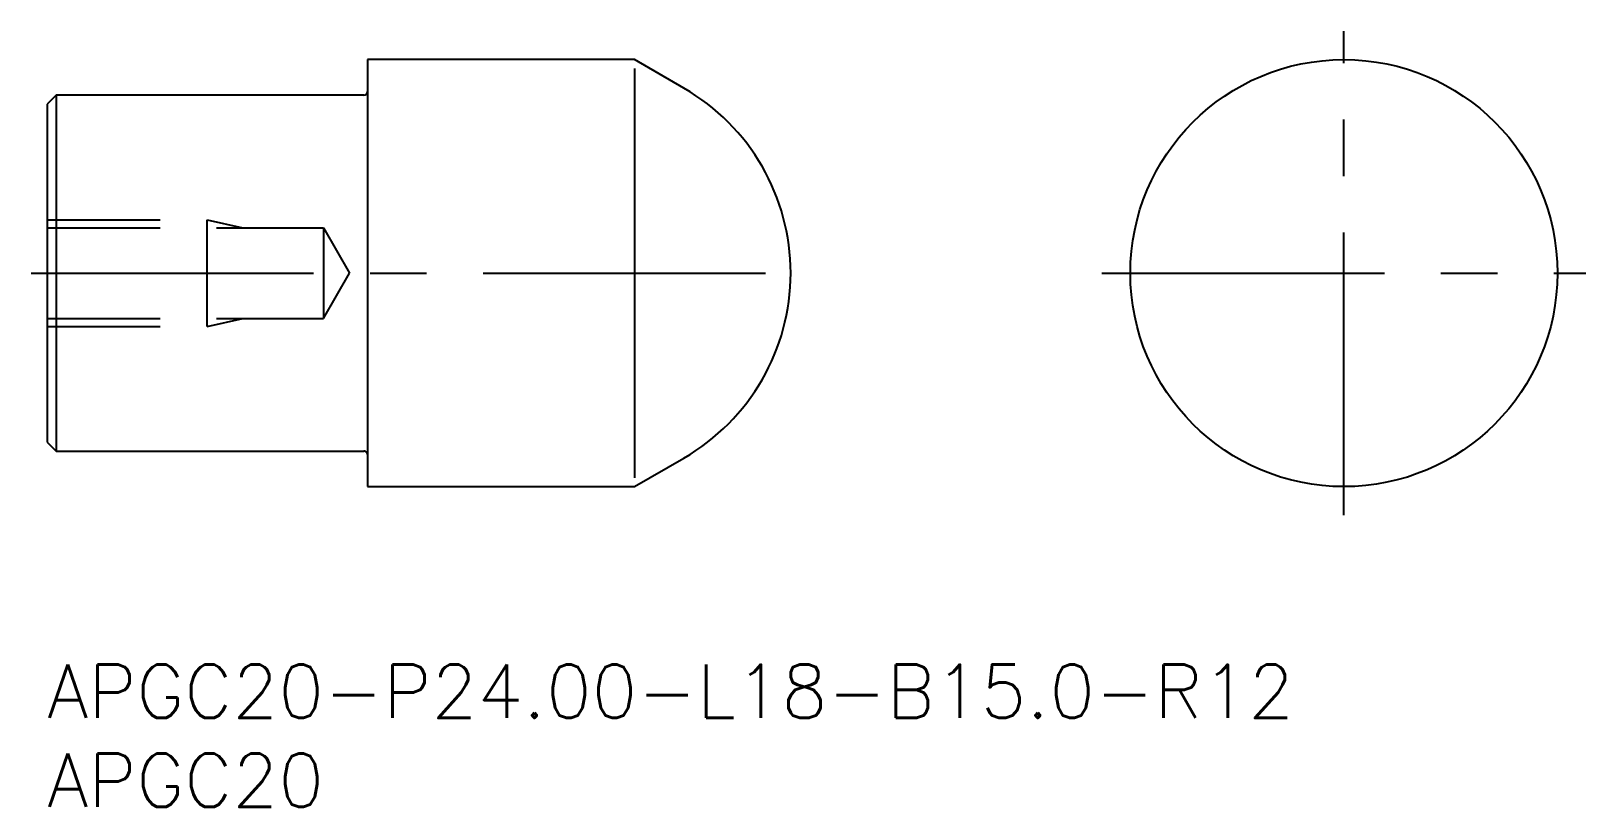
# Model space of a CAD drawing. Extents: x -0.9 to 86.5, y -8 to 35.6.
import ezdxf

# ---------------------------------------------------------------- set-up
doc = ezdxf.new("R2010")
doc.units = 0
doc.header["$LTSCALE"] = 0.5
doc.linetypes.add('CENTER', pattern=[50.8, 31.75, -6.35, 6.35, -6.35])
doc.linetypes.add('DASHED', pattern=[19.05, 12.7, -6.35])
for name, color, linetype in [('MSM_CENTER', 1, 'CENTER'), ('MSM_CONTINUOUS', 7, 'CONTINUOUS'), ('MSM_DASHED', 4, 'DASHED'), ('MSM_NARROW', 5, 'CONTINUOUS'), ('MSM_PART_NUMBER', 7, 'CONTINUOUS')]:
    doc.layers.add(name, color=color, linetype=linetype)
doc.styles.get("Standard").update_dxf_attribs({"font": 'txt.shx', "height": 1, "bigfont": 'bigfont.shx'})

# ---------------------------------------------------------------- blocks, each defined once
blk = doc.blocks.new('*U16')
at = {"layer": 'MSM_PART_NUMBER'}
blk.add_text('APGC20-P24.00-L18-B15.0-R12', height=3, dxfattribs=at).set_placement((0, -3))
blk = doc.blocks.new('*U17')
at = {"layer": 'MSM_PART_NUMBER'}
blk.add_text('APGC20', height=3, dxfattribs=at).set_placement((0, -8))

msp = doc.modelspace()

# ---------------------------------------------------------------- linework, layer by layer
at = {"layer": 'MSM_CENTER'}
for p, q in [((72.874, 8.4), (72.874, 35.6)), ((-0.9, 22), (42.984, 22)), ((59.274, 22), (86.474, 22))]:
    msp.add_line(p, q, dxfattribs=at)
at = {"layer": 'MSM_CONTINUOUS'}
for p, q in [((33, 34), (18, 34)), ((18, 34), (18, 10)), ((35.785, 32.392), (33, 34)), ((0.5, 32), (0, 31.5)), ((0, 31.5), (0, 12.5)), ((17.8, 32), (0.5, 32)), ((0.5, 32), (0.5, 12)), ((0, 12.5), (0.5, 12)), ((0.5, 12), (17.8, 12)), ((33, 10), (35.785, 11.608)), ((18, 10), (33, 10))]:
    msp.add_line(p, q, dxfattribs=at)
msp.add_circle((72.874, 22), 12, dxfattribs=at)
for centre, radius, start, end in [((29.785, 22), 12, 300, 60), ((17.8, 32.2), 0.2, 270, 0), ((17.8, 11.8), 0.2, 0, 90)]:
    msp.add_arc(centre, radius, start, end, dxfattribs=at)
at = {"layer": 'MSM_DASHED'}
for p, q in [((0, 25), (9, 25)), ((0, 24.55), (15.528, 24.55)), ((9, 19), (9, 25)), ((9, 25), (11, 24.55)), ((15.528, 24.55), (17, 22)), ((15.528, 24.55), (15.528, 19.45)), ((15.528, 19.45), (17, 22)), ((0, 19.45), (15.528, 19.45)), ((9, 19), (11, 19.45)), ((0, 19), (9, 19))]:
    msp.add_line(p, q, dxfattribs=at)
at = {"layer": 'MSM_NARROW'}
msp.add_line((33, 33.5), (33, 10.5), dxfattribs=at)

# ---------------------------------------------------------------- block references
at = {"layer": 'MSM_CONTINUOUS'}
for name in ['*U16', '*U17']:
    msp.add_blockref(name, (0, 0), dxfattribs=at)

doc.saveas('drawing.dxf')
